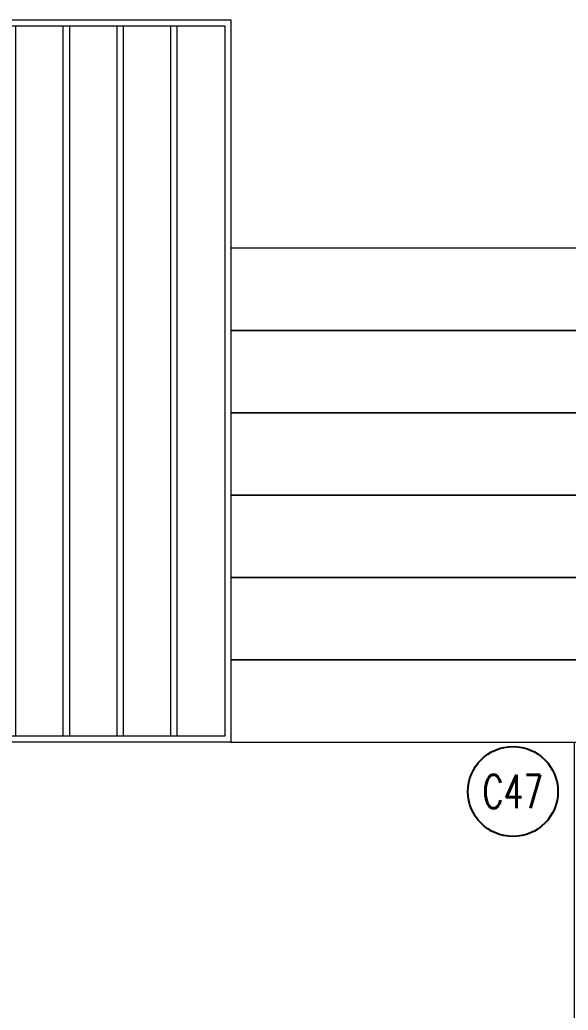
# Model space of a CAD drawing. Header units: inches. Extents: x 16106347 to 16308397, y -515360 to -420631.
# Drawn here: x 16173135 to 16177685, y -478603 to -470377 of the extents above; entities that cross this region are included whole.
import ezdxf
from ezdxf.enums import TextEntityAlignment as Align

# ---------------------------------------------------------------- set-up
doc = ezdxf.new("R2010")
doc.units = ezdxf.units.IN
doc.header["$LTSCALE"] = 1000
doc.header["$MEASUREMENT"] = 0
doc.linetypes.add('DASHED', pattern=[0.75, 0.5, -0.25])
for name, color, linetype in [('00', 252, 'Continuous'), ('FURINTURE', 37, 'Continuous'), ('S-COLUMN CIRCLE', 9, 'Continuous'), ('S-COLUMN NO', 2, 'Continuous')]:
    doc.layers.add(name, color=color, linetype=linetype)
doc.layers.add('Dimension', color=18, linetype='Continuous', lineweight=5)
doc.layers.add('FLOORING', color=251, linetype='Continuous', lineweight=20)
doc.styles.add('ROMANS', font='simplex.shx', dxfattribs={"width": 0.7})

# ---------------------------------------------------------------- blocks, each defined once
blk = doc.blocks.new('GAZEBO')
at = {"layer": 'Dimension', "linetype": 'DASHED', "ltscale": 0.5, "elevation": 0}
for points in [[(356983.89, -12598.62), (357235.9, -12598.62), (357235.9, -12838.62), (356983.89, -12838.62)], [(356985.89, -12600.62), (357233.9, -12600.62), (357233.9, -12836.62), (356985.89, -12836.62)], [(357001.75, -12600.62), (357003.75, -12600.62), (357003.75, -12836.62), (357001.75, -12836.62)], [(357019.61, -12600.62), (357021.61, -12600.62), (357021.61, -12836.62), (357019.61, -12836.62)], [(357037.46, -12600.62), (357039.46, -12600.62), (357039.46, -12836.62), (357037.46, -12836.62)], [(357055.32, -12600.62), (357057.32, -12600.62), (357057.32, -12836.62), (357055.32, -12836.62)], [(357073.18, -12600.62), (357075.18, -12600.62), (357075.18, -12836.62), (357073.18, -12836.62)], [(357091.04, -12600.62), (357093.04, -12600.62), (357093.04, -12836.62), (357091.04, -12836.62)], [(357108.89, -12600.62), (357110.89, -12600.62), (357110.89, -12836.62), (357108.89, -12836.62)], [(357126.75, -12600.62), (357128.75, -12600.62), (357128.75, -12836.62), (357126.75, -12836.62)], [(357144.61, -12600.62), (357146.61, -12600.62), (357146.61, -12836.62), (357144.61, -12836.62)], [(357162.47, -12600.62), (357164.47, -12600.62), (357164.47, -12836.62), (357162.47, -12836.62)], [(357180.32, -12600.62), (357182.32, -12600.62), (357182.32, -12836.62), (357180.32, -12836.62)], [(357198.18, -12600.62), (357200.18, -12600.62), (357200.18, -12836.62), (357198.18, -12836.62)], [(357216.04, -12600.62), (357218.04, -12600.62), (357218.04, -12836.62), (357216.04, -12836.62)]]:
    blk.add_lwpolyline(points, close=True, dxfattribs=at)
blk = doc.blocks.new('zw$8369')
at = {"layer": 'FLOORING', "color": 251, "elevation": 0}
blk.add_lwpolyline([(-1315.63, 245.01), (-1201.63, 245.01), (-1201.63, 485.01), (-949.63, 485.01), (-949.62, 245.01), (-835.62, 245.01), (-835.62, -98.86), (-835.62, -490.75), (-1315.63, -490.75), (-1315.63, 245.01)], dxfattribs=at)
for points in [[(-691.62, 409.13), (-949.63, 409.13), (-949.63, 381.78), (-691.62, 381.78)], [(-691.62, 381.78), (-949.63, 381.78), (-949.63, 354.43), (-691.62, 354.43)], [(-691.62, 354.43), (-949.63, 354.43), (-949.63, 327.07), (-691.62, 327.07)], [(-691.62, 327.07), (-949.63, 327.07), (-949.63, 299.72), (-691.62, 299.72)], [(-691.62, 299.72), (-949.63, 299.72), (-949.63, 272.37), (-691.62, 272.37)], [(-691.62, 272.37), (-949.63, 272.37), (-949.63, 245.01), (-691.62, 245.01)]]:
    blk.add_lwpolyline(points, close=True, dxfattribs=at)
at = {"layer": 'FURINTURE', "color": 251, "rotation": 360}
blk.add_blockref('GAZEBO', (-358185.52, 13083.63, 0), dxfattribs=at)

msp = doc.modelspace()

# ---------------------------------------------------------------- linework, layer by layer
at = {"layer": 'S-COLUMN CIRCLE'}
msp.add_circle((16177226.9, -476786.9, 0), 373.6, dxfattribs=at)

# ---------------------------------------------------------------- block references
at = {"layer": '00', "color": 1, "linetype": 'Continuous', "xscale": 25, "yscale": 25, "zscale": 25}
msp.add_blockref('zw$8369', (16198625.9, -482502.1, 0), dxfattribs=at)

# ---------------------------------------------------------------- texts
at = {"layer": 'S-COLUMN NO', "style": 'ROMANS', "width": 0.7}
msp.add_text('C47', height=275, dxfattribs=at).set_placement((16177226.9, -476786.9, 0), align=Align.MIDDLE)

doc.saveas('drawing.dxf')
